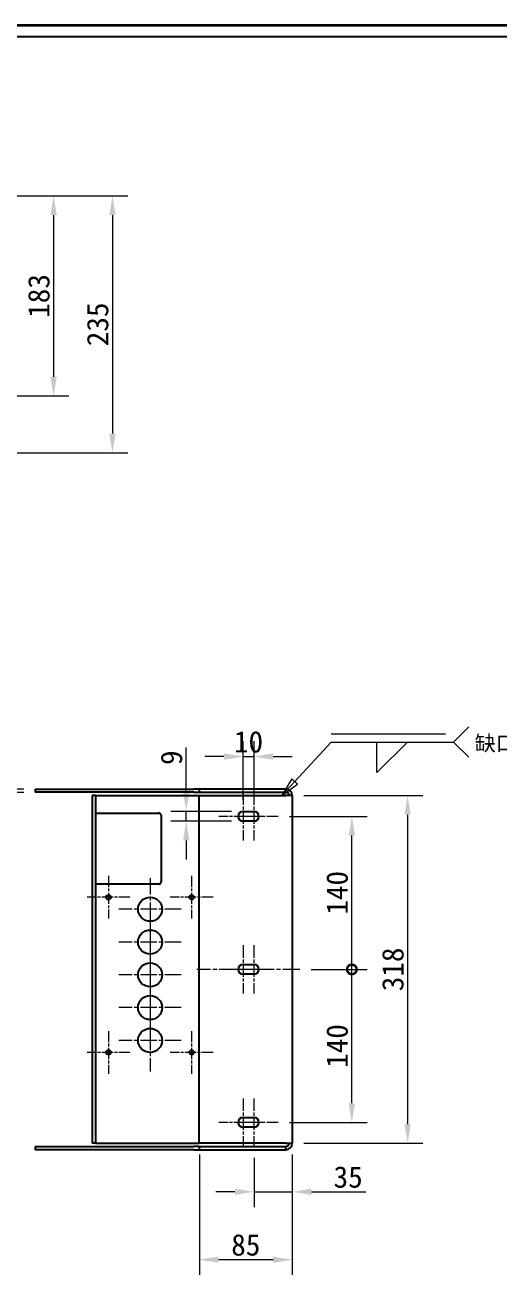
# Model space of a CAD drawing. Header units: millimetres. Extents: x 42 to 2902, y 38 to 2041.
# Drawn here: x 1660 to 2093, y 897 to 2041 of the extents above; entities that cross this region are included whole.
import ezdxf

# ---------------------------------------------------------------- set-up
doc = ezdxf.new("R2010")
doc.units = ezdxf.units.MM
doc.header["$LTSCALE"] = 7
doc.linetypes.add('CHAIN', pattern=[0.3543, 0.2362, -0.0295, 0.0591, -0.0295])
doc.linetypes.add('DASHED', pattern=[0.2067, 0.1654, -0.0413])
for name, color, linetype, lineweight, true_color in [('中心标记 (ISO)', 1, 'CHAIN', 18, 0xff0000), ('尺寸 (ISO)', 7, 'Continuous', 18, 0x008000), ('符号 (ISO)', 7, 'Continuous', 18, 0x008000)]:
    doc.layers.add(name, color=color, linetype=linetype, lineweight=lineweight, true_color=true_color)
doc.layers.add('可见 (ISO)', color=7, linetype='Continuous', lineweight=25)
doc.layers.add('图框 (ISO)', color=7, linetype='Continuous', lineweight=35)
doc.styles.add('文本样式74', font='SimSun.ttf')
doc.styles.add('最新国标', font='simfang.ttf')
doc.styles.add('注释文本 (ISO)', font='simfang.ttf')
doc.dimstyles.new('默认 (GB)', dxfattribs={"dimscale": 7, "dimtxt": 2.8, "dimasz": 2.5, "dimexe": 2, "dimexo": 1.5, "dimgap": 0.5, "dimtad": 1, "dimtoh": 1, "dimdsep": 46, "dimtxsty": '最新国标', "dimcen": 0.09, "dimdle": 10, "dimclrd": 256, "dimclre": 256, "dimclrt": 256, "dimaunit": 1, "dimadec": 3, "dimazin": 2, "dimtfac": 0.535714, "dimtmove": 0, "dimatfit": 3, "dimfxl": 0, "dimtolj": 1, "dimtzin": 0, "dimlwd": -1, "dimlwe": -1, "dimarcsym": 0})

# ---------------------------------------------------------------- blocks, each defined once
blk = doc.blocks.new('图框 最新国标')
at = {"layer": '图框 (ISO)'}
blk.add_line((6, 291.5), (414.5, 291.5), dxfattribs=at)
at = {"layer": '图框 (ISO)', "color": 7, "linetype": 'Continuous', "lineweight": 25}
blk.add_line((18, 290), (413, 290), dxfattribs=at)
blk.add_line((18, 290), (413, 290), dxfattribs=at)
at = {"layer": '图框 (ISO)', "style": '文本样式74'}
blk.add_attdef('零件代号_001', (42.68, 287.25), '', height=2.5, rotation=180, dxfattribs=at)
blk = doc.blocks.new('*D13')
at = {"layer": 'Defpoints', "color": 0, "transparency": 16777216}
for p in [(1574.1, 1884.1), (1574.1, 1701.1), (1686, 1701.1)]:
    blk.add_point(p, dxfattribs=at)
at = {"layer": '尺寸 (ISO)', "color": 116, "true_color": 0x00803f, "transparency": 16777216}
for p, q in [((1584.6, 1884.1), (1700, 1884.1)), ((1686, 1866.6), (1686, 1718.6)), ((1584.6, 1701.1), (1700, 1701.1))]:
    blk.add_line(p, q, dxfattribs=at)
for points in [[(1683.1, 1866.6), (1688.9, 1866.6), (1686, 1884.1)], [(1683.1, 1718.6), (1688.9, 1718.6), (1686, 1701.1)]]:
    blk.add_solid(points, dxfattribs=at)
at = {"layer": '尺寸 (ISO)', "transparency": 16777216, "insert": (1672.6, 1792.6), "char_height": 19.6, "attachment_point": 5, "rotation": 90, "style": '最新国标'}
blk.add_mtext('\\A1;183', dxfattribs=at)
blk = doc.blocks.new('_DotSmall')
at = {"color": 0, "linetype": 'ByBlock', "const_width": 0.5}
blk.add_lwpolyline([(-0.0625, 0, 1), (0.0625, 0, 1)], format="xyb", close=True, dxfattribs=at)
blk = doc.blocks.new('*D56')
at = {"layer": 'Defpoints', "color": 0, "transparency": 16777216}
for p in [(1911.2, 1176.4), (1958.8, 1176.4), (1891.3, 1036.4)]:
    blk.add_point(p, dxfattribs=at)
at = {"layer": '尺寸 (ISO)', "color": 116, "true_color": 0x00803f, "transparency": 16777216}
for p, q in [((1921.7, 1176.4), (1972.8, 1176.4)), ((1958.8, 1053.9), (1958.8, 1176.4)), ((1901.8, 1036.4), (1972.8, 1036.4))]:
    blk.add_line(p, q, dxfattribs=at)
blk.add_solid([(1955.9, 1053.9), (1961.7, 1053.9), (1958.8, 1036.4)], dxfattribs=at)
at = {"layer": '尺寸 (ISO)', "color": 116, "true_color": 0x00803f, "transparency": 16777216, "xscale": 17.5, "yscale": 17.5, "zscale": 17.5, "rotation": 90}
blk.add_blockref('_DotSmall', (1958.8, 1176.4), dxfattribs=at)
at = {"layer": '尺寸 (ISO)', "transparency": 16777216, "insert": (1945.4, 1106.3), "char_height": 19.6, "attachment_point": 5, "rotation": 90, "style": '最新国标'}
blk.add_mtext('\\A1;140', dxfattribs=at)
blk = doc.blocks.new('*D57')
at = {"layer": 'Defpoints', "color": 0, "transparency": 16777216}
for p in [(1891.3, 1316.4), (1958.8, 1316.4), (1911.2, 1176.4)]:
    blk.add_point(p, dxfattribs=at)
at = {"layer": '尺寸 (ISO)', "color": 116, "true_color": 0x00803f, "transparency": 16777216}
for p, q in [((1901.8, 1316.4), (1972.8, 1316.4)), ((1958.8, 1176.4), (1958.8, 1298.9)), ((1921.7, 1176.4), (1972.8, 1176.4))]:
    blk.add_line(p, q, dxfattribs=at)
blk.add_solid([(1955.9, 1298.9), (1961.7, 1298.9), (1958.8, 1316.4)], dxfattribs=at)
at = {"layer": '尺寸 (ISO)', "color": 116, "true_color": 0x00803f, "transparency": 16777216, "xscale": 17.5, "yscale": 17.5, "zscale": 17.5, "rotation": 270}
blk.add_blockref('_DotSmall', (1958.8, 1176.4), dxfattribs=at)
at = {"layer": '尺寸 (ISO)', "transparency": 16777216, "insert": (1945.4, 1246.5), "char_height": 19.6, "attachment_point": 5, "rotation": 90, "style": '最新国标'}
blk.add_mtext('\\A1;140', dxfattribs=at)
blk = doc.blocks.new('*D58')
at = {"layer": 'Defpoints', "color": 0, "transparency": 16777216}
for p in [(1904.3, 1335.4), (1904.3, 1017.4), (2009.8, 1017.4)]:
    blk.add_point(p, dxfattribs=at)
at = {"layer": '尺寸 (ISO)', "color": 116, "true_color": 0x00803f, "transparency": 16777216}
for p, q in [((1914.8, 1335.4), (2023.8, 1335.4)), ((2009.8, 1317.9), (2009.8, 1034.9)), ((1914.8, 1017.4), (2023.8, 1017.4))]:
    blk.add_line(p, q, dxfattribs=at)
for points in [[(2006.9, 1317.9), (2012.7, 1317.9), (2009.8, 1335.4)], [(2006.9, 1034.9), (2012.7, 1034.9), (2009.8, 1017.4)]]:
    blk.add_solid(points, dxfattribs=at)
at = {"layer": '尺寸 (ISO)', "transparency": 16777216, "insert": (1996.4, 1176.4), "char_height": 19.6, "attachment_point": 5, "rotation": 90, "style": '最新国标'}
blk.add_mtext('\\A1;318', dxfattribs=at)
blk = doc.blocks.new('*D59')
at = {"layer": 'Defpoints', "color": 0, "transparency": 16777216}
for p in [(1869.3, 1014.4), (1904.3, 1017.4), (1869.3, 972.9)]:
    blk.add_point(p, dxfattribs=at)
at = {"layer": '尺寸 (ISO)', "color": 116, "true_color": 0x00803f, "transparency": 16777216}
for p, q in [((1904.3, 1006.9), (1904.3, 958.9)), ((1869.3, 1003.9), (1869.3, 958.9)), ((1851.8, 972.9), (1834.3, 972.9)), ((1869.3, 972.9), (1904.3, 972.9)), ((1921.8, 972.9), (1971.5, 972.9))]:
    blk.add_line(p, q, dxfattribs=at)
for points in [[(1851.8, 975.8), (1851.8, 970), (1869.3, 972.9)], [(1921.8, 975.8), (1921.8, 970), (1904.3, 972.9)]]:
    blk.add_solid(points, dxfattribs=at)
at = {"layer": '尺寸 (ISO)', "transparency": 16777216, "insert": (1955.4, 986.3), "char_height": 19.6, "attachment_point": 5, "style": '最新国标'}
blk.add_mtext('\\A1;35', dxfattribs=at)
blk = doc.blocks.new('*D60')
at = {"layer": 'Defpoints', "color": 0, "transparency": 16777216}
for p in [(1869.3, 1371.1), (1859.3, 1320.9), (1869.3, 1320.9)]:
    blk.add_point(p, dxfattribs=at)
at = {"layer": '尺寸 (ISO)', "color": 116, "true_color": 0x00803f, "transparency": 16777216}
for p, q in [((1859.3, 1331.4), (1859.3, 1385.1)), ((1869.3, 1331.4), (1869.3, 1385.1)), ((1841.8, 1371.1), (1824.3, 1371.1)), ((1859.3, 1371.1), (1869.3, 1371.1)), ((1886.8, 1371.1), (1904.3, 1371.1))]:
    blk.add_line(p, q, dxfattribs=at)
for points in [[(1841.8, 1374.1), (1841.8, 1368.2), (1859.3, 1371.1)], [(1886.8, 1374.1), (1886.8, 1368.2), (1869.3, 1371.1)]]:
    blk.add_solid(points, dxfattribs=at)
at = {"layer": '尺寸 (ISO)', "transparency": 16777216, "insert": (1864.3, 1384.5), "char_height": 19.6, "attachment_point": 5, "style": '最新国标'}
blk.add_mtext('\\A1;10', dxfattribs=at)
blk = doc.blocks.new('*D61')
at = {"layer": 'Defpoints', "color": 0, "transparency": 16777216}
for p in [(1859.3, 1320.9), (1807.3, 1311.9), (1859.3, 1311.9)]:
    blk.add_point(p, dxfattribs=at)
at = {"layer": '尺寸 (ISO)', "color": 116, "true_color": 0x00803f, "transparency": 16777216}
for p, q in [((1807.3, 1338.4), (1807.3, 1379.4)), ((1848.8, 1320.9), (1793.3, 1320.9)), ((1807.3, 1311.9), (1807.3, 1320.9)), ((1848.8, 1311.9), (1793.3, 1311.9)), ((1807.3, 1294.4), (1807.3, 1276.9))]:
    blk.add_line(p, q, dxfattribs=at)
for points in [[(1804.4, 1338.4), (1810.2, 1338.4), (1807.3, 1320.9)], [(1804.4, 1294.4), (1810.2, 1294.4), (1807.3, 1311.9)]]:
    blk.add_solid(points, dxfattribs=at)
at = {"layer": '尺寸 (ISO)', "transparency": 16777216, "insert": (1793.9, 1370.1), "char_height": 19.6, "attachment_point": 5, "rotation": 90, "style": '最新国标'}
blk.add_mtext('\\A1;9', dxfattribs=at)
blk = doc.blocks.new('*D70')
at = {"layer": 'Defpoints', "color": 0, "transparency": 16777216}
for p in [(1819.3, 1017.4), (1904.3, 1017.4), (1819.3, 910.8)]:
    blk.add_point(p, dxfattribs=at)
at = {"layer": '尺寸 (ISO)', "color": 116, "true_color": 0x00803f, "transparency": 16777216}
for p, q in [((1819.3, 1006.9), (1819.3, 896.8)), ((1904.3, 1006.9), (1904.3, 896.8)), ((1886.8, 910.8), (1836.8, 910.8))]:
    blk.add_line(p, q, dxfattribs=at)
for points in [[(1836.8, 913.7), (1836.8, 907.9), (1819.3, 910.8)], [(1886.8, 913.7), (1886.8, 907.9), (1904.3, 910.8)]]:
    blk.add_solid(points, dxfattribs=at)
at = {"layer": '尺寸 (ISO)', "transparency": 16777216, "insert": (1861.8, 924.2), "char_height": 19.6, "attachment_point": 5, "style": '最新国标'}
blk.add_mtext('\\A1;85', dxfattribs=at)
blk = doc.blocks.new('*D87')
at = {"layer": 'Defpoints', "color": 0, "transparency": 16777216}
for p in [(1574.1, 1884.1), (1530.1, 1649.1), (1739.8, 1649.1)]:
    blk.add_point(p, dxfattribs=at)
at = {"layer": '尺寸 (ISO)', "color": 116, "true_color": 0x00803f, "transparency": 16777216}
for p, q in [((1584.6, 1884.1), (1753.8, 1884.1)), ((1739.8, 1866.6), (1739.8, 1666.6)), ((1540.6, 1649.1), (1753.8, 1649.1))]:
    blk.add_line(p, q, dxfattribs=at)
for points in [[(1736.9, 1866.6), (1742.7, 1866.6), (1739.8, 1884.1)], [(1736.9, 1666.6), (1742.7, 1666.6), (1739.8, 1649.1)]]:
    blk.add_solid(points, dxfattribs=at)
at = {"layer": '尺寸 (ISO)', "transparency": 16777216, "insert": (1726.4, 1766.6), "char_height": 19.6, "attachment_point": 5, "rotation": 90, "style": '最新国标'}
blk.add_mtext('\\A1;235', dxfattribs=at)
blk = doc.blocks.new('*D88')
at = {"layer": 'Defpoints', "color": 0, "transparency": 16777216}
for p in [(1642.8, 1341.4), (1669.3, 1341.4), (1669.3, 1338.4)]:
    blk.add_point(p, dxfattribs=at)
at = {"layer": '尺寸 (ISO)', "color": 116, "true_color": 0x00803f, "transparency": 16777216}
for p, q in [((1642.8, 1358.9), (1642.8, 1376.4)), ((1658.8, 1341.4), (1628.8, 1341.4)), ((1658.8, 1338.4), (1628.8, 1338.4)), ((1642.8, 1338.4), (1642.8, 1341.4)), ((1642.8, 1320.9), (1642.8, 1303.4))]:
    blk.add_line(p, q, dxfattribs=at)
for points in [[(1639.9, 1358.9), (1645.7, 1358.9), (1642.8, 1341.4)], [(1639.9, 1320.9), (1645.7, 1320.9), (1642.8, 1338.4)]]:
    blk.add_solid(points, dxfattribs=at)
at = {"layer": '尺寸 (ISO)', "transparency": 16777216, "insert": (1629.4, 1339.9), "char_height": 19.6, "attachment_point": 5, "rotation": 90, "style": '最新国标'}
blk.add_mtext('\\A1;3', dxfattribs=at)
blk = doc.blocks.new('焊接符号标识符3')
at = {"layer": '符号 (ISO)'}
for p, q in [((293.11, 197.78), (295.11, 199.78)), ((272.36, 192.61), (277.11, 197.78)), ((277.11, 197.78), (293.11, 197.78)), ((283.11, 197.78), (287.11, 197.78)), ((287.11, 197.78), (283.11, 193.78)), ((283.11, 193.78), (283.11, 197.78)), ((293.11, 197.78), (295.11, 195.78)), ((271.99, 192.95), (270.67, 190.77)), ((272.73, 192.28), (271.99, 192.95)), ((272.36, 192.61), (270.67, 190.77)), ((270.67, 190.77), (272.73, 192.28))]:
    blk.add_line(p, q, dxfattribs=at)
at = {"layer": '符号 (ISO)', "linetype": 'DASHED', "ltscale": 12.901145}
blk.add_line((277.11, 198.83), (293.11, 198.83), dxfattribs=at)
at = {"layer": '符号 (ISO)', "flags": 128}
blk.add_lwpolyline([(271.99, 192.95), (270.67, 190.77), (272.73, 192.28), (271.99, 192.95)], dxfattribs=at)
at = {"layer": '符号 (ISO)'}
blk.add_solid([(271.99, 192.95), (270.67, 190.77), (272.73, 192.28), (271.99, 192.95)], dxfattribs=at)
at = {"layer": '符号 (ISO)', "insert": (295.9, 196.38), "char_height": 2, "attachment_point": 7, "style": '注释文本 (ISO)'}
blk.add_mtext('缺口焊接', dxfattribs=at)

msp = doc.modelspace()

# ---------------------------------------------------------------- linework, layer by layer
at = {"layer": '中心标记 (ISO)', "ltscale": 6.984632}
for p, q in [((1859.2719, 1338.4197), (1859.2719, 1294.4197)), ((1869.2719, 1338.4197), (1869.2719, 1294.4197)), ((1859.2719, 1198.4197), (1859.2719, 1154.4197)), ((1869.2719, 1198.4197), (1869.2719, 1154.4197)), ((1859.2719, 1058.4197), (1859.2719, 1014.4197)), ((1869.2719, 1058.4197), (1869.2719, 1014.4197))]:
    msp.add_line(p, q, dxfattribs=at)
at = {"layer": '中心标记 (ISO)', "ltscale": 6.270285}
for p, q in [((1876.7719, 1316.4197), (1837.2719, 1316.4197)), ((1891.2719, 1316.4197), (1851.7719, 1316.4197)), ((1876.7719, 1036.4197), (1837.2719, 1036.4197)), ((1891.2719, 1036.4197), (1851.7719, 1036.4197))]:
    msp.add_line(p, q, dxfattribs=at)
at = {"layer": '中心标记 (ISO)', "ltscale": 6.222661}
for p, q in [((1736.2719, 1262.0197), (1736.2719, 1222.8197)), ((1812.2719, 1262.0197), (1812.2719, 1222.8197)), ((1755.8719, 1242.4197), (1716.6719, 1242.4197)), ((1831.8719, 1242.4197), (1792.6719, 1242.4197)), ((1736.2719, 1120.0197), (1736.2719, 1080.8197)), ((1812.2719, 1120.0197), (1812.2719, 1080.8197)), ((1755.8719, 1100.4197), (1716.6719, 1100.4197)), ((1831.8719, 1100.4197), (1792.6719, 1100.4197))]:
    msp.add_line(p, q, dxfattribs=at)
at = {"layer": '中心标记 (ISO)', "ltscale": 9.048304}
for p, q in [((1774.2719, 1259.9197), (1774.2719, 1202.9197)), ((1802.7719, 1231.4197), (1745.7719, 1231.4197)), ((1774.2719, 1229.9197), (1774.2719, 1172.9197)), ((1802.7719, 1201.4197), (1745.7719, 1201.4197)), ((1774.2719, 1199.9197), (1774.2719, 1142.9197)), ((1802.7719, 1171.4197), (1745.7719, 1171.4197)), ((1774.2719, 1169.9197), (1774.2719, 1112.9197)), ((1802.7719, 1141.4197), (1745.7719, 1141.4197)), ((1774.2719, 1139.9197), (1774.2719, 1082.9197)), ((1802.7719, 1111.4197), (1745.7719, 1111.4197))]:
    msp.add_line(p, q, dxfattribs=at)
at = {"layer": '中心标记 (ISO)', "ltscale": 9.498865}
msp.add_line((1876.7719, 1176.4197), (1816.9337, 1176.4197), dxfattribs=at)
at = {"layer": '中心标记 (ISO)', "ltscale": 9.427375}
msp.add_line((1911.1599, 1176.4197), (1851.7719, 1176.4197), dxfattribs=at)
at = {"layer": '可见 (ISO)'}
for p, q in [((1669.2719, 1341.4197), (1674.2719, 1341.4197)), ((1669.2719, 1341.4197), (1669.2719, 1338.4197)), ((1674.2719, 1338.4197), (1669.2719, 1338.4197)), ((1674.2719, 1341.4197), (1814.2719, 1341.4197)), ((1814.2719, 1338.4197), (1674.2719, 1338.4197)), ((1819.2719, 1341.4197), (1814.2719, 1341.4197)), ((1814.2719, 1338.4197), (1819.2719, 1338.4197)), ((1898.2719, 1341.4197), (1819.2719, 1341.4197)), ((1819.2719, 1341.4197), (1819.2719, 1338.4197)), ((1819.2719, 1338.4197), (1898.2719, 1338.4197)), ((1898.2719, 1338.4197), (1898.2719, 1341.4197)), ((1721.2719, 1335.4197), (1721.2719, 1017.4197)), ((1724.2719, 1335.4197), (1721.2719, 1335.4197)), ((1724.2719, 1335.4197), (1724.2719, 1017.4197)), ((1724.2719, 1335.4197), (1727.2719, 1335.4197)), ((1727.2719, 1335.4197), (1819.2719, 1335.4197)), ((1819.2719, 1335.4197), (1898.2719, 1335.4197)), ((1819.2719, 1017.4197), (1819.2719, 1335.4197)), ((1904.2719, 1335.4197), (1898.2719, 1335.4197)), ((1904.2719, 1335.4197), (1904.2719, 1017.4197)), ((1724.2719, 1319.4197), (1727.2719, 1319.4197)), ((1727.2719, 1319.4197), (1782.2719, 1319.4197)), ((1784.2719, 1317.4197), (1784.2719, 1256.4197)), ((1859.2719, 1320.9197), (1869.2719, 1320.9197)), ((1869.2719, 1311.9197), (1859.2719, 1311.9197)), ((1727.2719, 1254.4197), (1724.2719, 1254.4197)), ((1782.2719, 1254.4197), (1727.2719, 1254.4197)), ((1859.2719, 1180.9197), (1869.2719, 1180.9197)), ((1869.2719, 1171.9197), (1859.2719, 1171.9197)), ((1859.2719, 1040.9197), (1869.2719, 1040.9197)), ((1869.2719, 1031.9197), (1859.2719, 1031.9197)), ((1669.2719, 1014.4197), (1669.2719, 1011.4197)), ((1669.2719, 1014.4197), (1674.2719, 1014.4197)), ((1674.2719, 1011.4197), (1669.2719, 1011.4197)), ((1674.2719, 1014.4197), (1814.2719, 1014.4197)), ((1814.2719, 1011.4197), (1674.2719, 1011.4197)), ((1724.2719, 1017.4197), (1721.2719, 1017.4197)), ((1724.2719, 1017.4197), (1727.2719, 1017.4197)), ((1727.2719, 1017.4197), (1819.2719, 1017.4197)), ((1819.2719, 1014.4197), (1814.2719, 1014.4197)), ((1814.2719, 1011.4197), (1819.2719, 1011.4197)), ((1898.2719, 1017.4197), (1819.2719, 1017.4197)), ((1819.2719, 1014.4197), (1898.2719, 1014.4197)), ((1819.2719, 1014.4197), (1819.2719, 1011.4197)), ((1819.2719, 1011.4197), (1898.2719, 1011.4197)), ((1898.2719, 1017.4197), (1904.2719, 1017.4197)), ((1898.2719, 1011.4197), (1898.2719, 1014.4197))]:
    msp.add_line(p, q, dxfattribs=at)
for centre, radius in [((1736.2719, 1242.4197), 2.1), ((1774.2719, 1231.4197), 11), ((1812.2719, 1242.4197), 2.1), ((1774.2719, 1201.4197), 11), ((1774.2719, 1171.4197), 11), ((1774.2719, 1141.4197), 11), ((1774.2719, 1111.4197), 11), ((1736.2719, 1100.4197), 2.1), ((1812.2719, 1100.4197), 2.1)]:
    msp.add_circle(centre, radius, dxfattribs=at)
for centre, radius, start, end in [((1898.2719, 1335.4197), 6, 0, 90), ((1898.2719, 1335.4197), 3, 0, 90), ((1782.2719, 1317.4197), 2, 0, 90), ((1859.2719, 1316.4197), 4.5, 90, 270), ((1869.2719, 1316.4197), 4.5, 270, 90), ((1782.2719, 1256.4197), 2, 270, 0), ((1859.2719, 1176.4197), 4.5, 90, 270), ((1869.2719, 1176.4197), 4.5, 270, 90), ((1859.2719, 1036.4197), 4.5, 90, 270), ((1869.2719, 1036.4197), 4.5, 270, 90), ((1898.2719, 1017.4197), 3, 270, 0), ((1898.2719, 1017.4197), 6, 270, 0)]:
    msp.add_arc(centre, radius, start, end, dxfattribs=at)

# ---------------------------------------------------------------- block references
at = {"xscale": 7, "yscale": 7, "zscale": 7}
msp.add_blockref('图框 最新国标', (0, 0), dxfattribs=at)
at = {"layer": '符号 (ISO)', "xscale": 7, "yscale": 7, "zscale": 7}
msp.add_blockref('焊接符号标识符3', (0, 0), dxfattribs=at)

# ---------------------------------------------------------------- dimensions: what is measured, and where the dimension line sits
at = {"layer": '尺寸 (ISO)', "color": 116, "true_color": 0x00803f}
for base, p1, p2, angle, override, picture, middle in [((1739.8056, 1649.1456), (1574.0593, 1884.1456), (1530.0593, 1649.1456), 90, {"dimgap": 0.5, "dimtoh": 0, "dimdec": 2, "dimtol": 0, "dimlim": 0, "dimtp": 0, "dimtm": 0, "dimtdec": 2, "dimtofl": 0, "dimatfit": 1}, '*D87', (1739.8056, 1766.6456)), ((1685.9923, 1701.1456), (1574.0593, 1884.1456), (1574.0593, 1701.1456), 90, {"dimgap": 0.5, "dimtoh": 0, "dimdec": 2, "dimtol": 0, "dimlim": 0, "dimtp": 0, "dimtm": 0, "dimtdec": 2, "dimtofl": 0, "dimatfit": 1}, '*D13', (1685.9923, 1792.6456)), ((1869.2719, 1371.1365), (1859.2719, 1320.9197), (1869.2719, 1320.9197), 180, {"dimgap": 0.5, "dimtoh": 0, "dimdec": 2, "dimtol": 0, "dimlim": 0, "dimtp": 0, "dimtm": 0, "dimtdec": 2, "dimtofl": 1, "dimatfit": 1}, '*D60', (1864.2719, 1371.1365)), ((1642.7839, 1341.4197), (1669.2719, 1338.4197), (1669.2719, 1341.4197), 270, {"dimgap": 0.5, "dimtoh": 0, "dimdec": 2, "dimtol": 0, "dimlim": 0, "dimtp": 0, "dimtm": 0, "dimtdec": 2, "dimtofl": 1, "dimatfit": 1}, '*D88', (1642.7839, 1339.9197)), ((1807.3207, 1311.9197), (1859.2719, 1320.9197), (1859.2719, 1311.9197), 270, {"dimgap": 0.5, "dimtoh": 0, "dimdec": 2, "dimtol": 0, "dimlim": 0, "dimtp": 0, "dimtm": 0, "dimtdec": 2, "dimtofl": 1, "dimatfit": 1}, '*D61', (1807.3207, 1370.0931)), ((2009.7858, 1017.4197), (1904.2719, 1335.4197), (1904.2719, 1017.4197), 90, {"dimgap": 0.5, "dimtoh": 0, "dimdec": 2, "dimtol": 0, "dimlim": 0, "dimtp": 0, "dimtm": 0, "dimtdec": 2, "dimtofl": 0, "dimatfit": 1}, '*D58', (2009.7858, 1176.4197)), ((1958.823, 1316.4197), (1911.1599, 1176.4197), (1891.2719, 1316.4197), 90, {"dimgap": 0.5, "dimtoh": 0, "dimdec": 2, "dimblk1": 'DotSmall', "dimsah": 1, "dimdle": 0, "dimtol": 0, "dimlim": 0, "dimtp": 0, "dimtm": 0, "dimtdec": 2, "dimtofl": 0, "dimatfit": 1}, '*D57', (1958.823, 1246.4897)), ((1958.823, 1176.4197), (1891.2719, 1036.4197), (1911.1599, 1176.4197), 90, {"dimgap": 0.5, "dimtoh": 0, "dimdec": 2, "dimblk2": 'DotSmall', "dimsah": 1, "dimdle": 0, "dimtol": 0, "dimlim": 0, "dimtp": 0, "dimtm": 0, "dimtdec": 2, "dimtofl": 0, "dimatfit": 1}, '*D56', (1958.823, 1106.3497)), ((1819.2719, 910.781), (1904.2719, 1017.4197), (1819.2719, 1017.4197), 180, {"dimgap": 0.5, "dimtoh": 0, "dimdec": 2, "dimtol": 0, "dimlim": 0, "dimtp": 0, "dimtm": 0, "dimtdec": 2, "dimtofl": 0, "dimatfit": 1}, '*D70', (1861.7719, 910.781)), ((1869.2719, 972.8952), (1904.2719, 1017.4197), (1869.2719, 1014.4197), 180, {"dimgap": 0.5, "dimtoh": 0, "dimdec": 2, "dimtol": 0, "dimlim": 0, "dimtp": 0, "dimtm": 0, "dimtdec": 2, "dimtofl": 1, "dimatfit": 1}, '*D59', (1955.3719, 972.8952))]:
    dim = msp.add_linear_dim(base=base, p1=p1, p2=p2, angle=angle, dimstyle='默认 (GB)', override=override, dxfattribs=at)
    dim.commit()
    dim.dimension.update_dxf_attribs({"geometry": picture, "text_midpoint": middle, "dimtype": 160})

doc.saveas('drawing.dxf')
